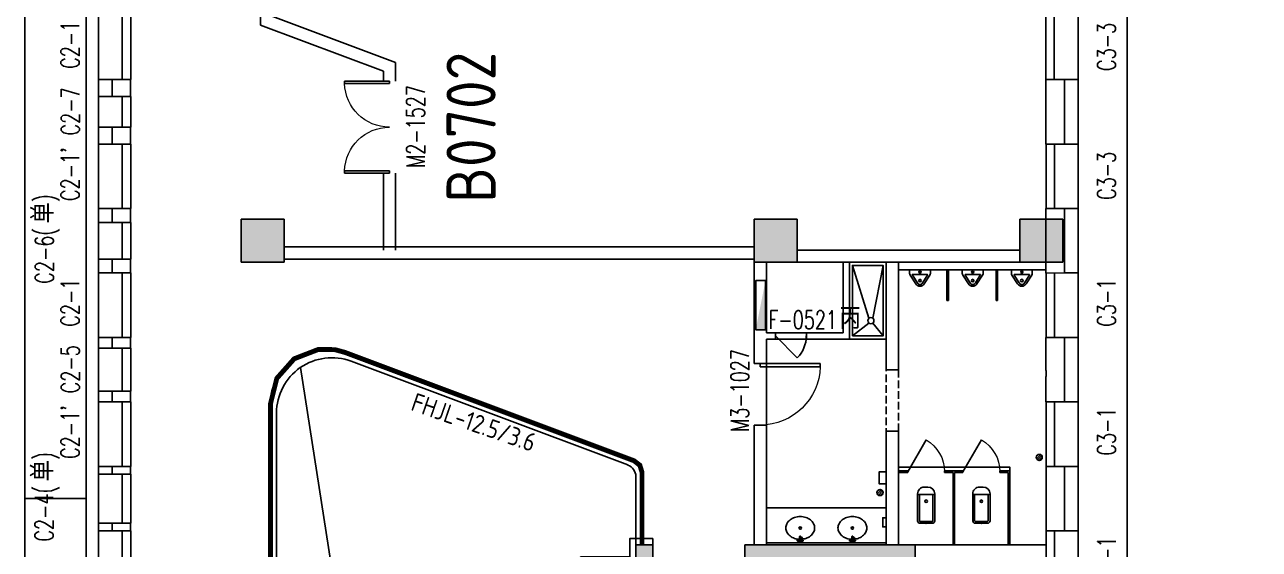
# Model space of a CAD drawing. Extents: x 992195 to 1067992, y 313528 to 416301.
# Drawn here: x 1046231 to 1066331, y 362139 to 370684 of the extents above; entities that cross this region are included whole.
import ezdxf
from ezdxf.enums import TextEntityAlignment as Align

# ---------------------------------------------------------------- set-up
doc = ezdxf.new("R2010")
doc.units = 0
doc.header["$LTSCALE"] = 1000
doc.header["$MEASUREMENT"] = 0
doc.linetypes.add('DASH', pattern=[0.35, 0.25, -0.1])
for name, color, linetype in [('body', 30, 'Continuous'), ('name', 1, 'Continuous'), ('RM', 4, 'Continuous'), ('消防', 222, 'Continuous')]:
    doc.layers.add(name, color=color, linetype=linetype)
doc.layers.get('0').freeze()
doc.styles.add('-宋体', font='GBENOR.shx', dxfattribs={"bigfont": 'GBCBIG.shx'})
doc.styles.add('_TCH_WINDOW', font='txt.shx', dxfattribs={"height": 3.5, "bigfont": 'hztxt.shx'})

# ---------------------------------------------------------------- blocks, each defined once
blk = doc.blocks.new('cde')
at = {"layer": '消防'}
blk.add_hatch(color=256, dxfattribs=at).paths.add_polyline_path([(-873427, -271674), (-874227, -271674), (-873427, -271834)])
blk.add_lwpolyline([(-874227, -271674), (-873427, -271674), (-873427, -271834), (-874227, -271834)], close=True, dxfattribs=at)
blk = doc.blocks.new('gttdd')
at = {"layer": 'body', "ltscale": 15}
for p, q in [((197327, 410930), (197952, 410930)), ((197952, 410430), (197952, 410930)), ((197952, 410430), (198052, 410430)), ((197952, 409630), (198052, 409630)), ((197952, 409630), (197952, 409130)), ((197327, 409130), (197952, 409130))]:
    blk.add_line(p, q, dxfattribs=at)
for points in [[(197327, 410930), (197327, 411480), (198952, 411480), (198952, 411780), (199752, 411780), (199752, 412080), (200552, 412080), (200552, 412380), (201352, 412380), (201352, 412680), (202152, 412680), (202152, 412980), (202952, 412980), (202952, 413280), (203752, 413280), (203752, 413580), (204127, 413580), (204127, 413480)], [(197327, 409130), (197327, 408580), (198952, 408580), (198952, 408280), (199752, 408280), (199752, 407980), (200552, 407980), (200552, 407680), (201352, 407680), (201352, 407380), (202152, 407380), (202152, 407080), (202952, 407080), (202952, 406780), (203752, 406780), (203752, 406480), (204127, 406480), (204127, 406580)]]:
    blk.add_lwpolyline(points, dxfattribs=at)
blk = doc.blocks.new('A$C1DF25F63')
at = {"layer": 'body'}
h = blk.add_hatch(dxfattribs=at)
h.set_pattern_fill('ANSI31', color=256, scale=200, style=0)
h.set_pattern_definition([(45, (-36289.582, -2991.087), (-17.67767, 17.67767), [])])
h.paths.add_polyline_path([(0, 50, 1), (100, 50, 1)])
blk.add_circle((50, 50), 50, dxfattribs=at)
blk = doc.blocks.new('$DorLib2D$00000001')
for p, q in [((0.45, 0.975), (0.5, 0.975)), ((0.45, 0), (0.45, 0.975)), ((0.5, 0), (0.5, 0.975)), ((0.5, 0), (0.45, 0))]:
    blk.add_line(p, q)
at = {"lineweight": 13}
blk.add_arc((0.475, 0), 0.975, 91.4693, 180, dxfattribs=at)
blk = doc.blocks.new('$lvtry$00000107')
for p, q in [((-170, 0, 0), (170, 0, 0)), ((-170, -61, 0), (-170, 0, 0)), ((170, -61, 0), (170, 0, 0)), ((-162, -88, 0), (-69, -231, 0)), ((-124, -91, 0), (-43, -216, 0)), ((-116, -76, 0), (116, -76, 0)), ((43, -216, 0), (124, -91, 0)), ((69, -231, 0), (162, -88, 0))]:
    blk.add_line(p, q)
for centre, radius in [((0, -177, 0), 20), ((0, -38, 0), 17.7)]:
    blk.add_circle(centre, radius)
for centre, radius, start, end in [((-120, -61, 0), 50, 180, 213.0863), ((-116, -86, 0), 10, 90, 213.0863), ((116, -86, 0), 10, 326.9137, 90), ((120, -61, 0), 50, 326.9137, 0), ((0, -191, 0), 80, 210, 330), ((0, -191, 0), 50, 210, 330)]:
    blk.add_arc(centre, radius, start, end)
blk.add_point((0, -38, 0))
blk = doc.blocks.new('$TCHSYS$APDOOR2D')
blk.add_line((0.5, 0), (0, 0.866))
at = {"lineweight": 13}
blk.add_arc((0.5, 0), 1, 120, 180, dxfattribs=at)
blk = doc.blocks.new('$lvtry$00000201')
for p, q in [((-140, -40, 0), (-140, -480, 0)), ((-110, -40, 0), (-110, -470, 0)), ((100, 0, 0), (-100, 0, 0)), ((100, -30, 0), (-100, -30, 0)), ((110, -470, 0), (110, -40, 0)), ((140, -480, 0), (140, -40, 0)), ((140, -470, 0), (-140, -470, 0)), ((-30, -590, 0), (30, -590, 0))]:
    blk.add_line(p, q)
blk.add_circle((0, -359, 0), 20)
for centre, radius, start, end in [((-100, -40, 0), 40, 90, 180), ((-100, -40, 0), 10, 90, 180), ((100, -40, 0), 40, 0, 90), ((100, -40, 0), 10, 0, 90), ((-30, -480, 0), 110, 180, 270), ((30, -480, 0), 110, 270, 0)]:
    blk.add_arc(centre, radius, start, end)
blk.add_point((0, 0))
blk = doc.blocks.new('$lvtry$00000194')
for p, q in [((-17, -27, 0), (-17, -17, 0)), ((17, -27, 0), (17, -17, 0))]:
    blk.add_line(p, q)
at = {"elevation": 0}
blk.add_lwpolyline([(14, -39, -0.067374), (92, -53, -0.088152), (166, -93, -0.105269), (218, -155, -0.121685), (235, -224, -0.121685), (218, -292, -0.105269), (166, -355, -0.088152), (92, -394, -0.078966), (0, -409, -0.078966), (-92, -394, -0.088152), (-166, -355, -0.105269), (-218, -292, -0.121685), (-235, -224, -0.121685), (-218, -155, -0.105269), (-166, -93, -0.088152), (-92, -53, -0.059935), (-23, -40, -0.059935)], format="xyb", dxfattribs=at)
for centre, radius in [((0, -27, 0), 16.7), ((0, -221, 0), 20), ((0, -221, 0), 15)]:
    blk.add_circle(centre, radius)
for centre, radius, start, end in [((-40, -17, 0), 10.1, 106.6096, 258.1648), ((-64, 250, 0), 259, 274.7069, 282.3732), ((-75, -197, 0), 173, 71.36, 79.1873), ((-29, -63, 0), 6.77, 155.344, 308.3224), ((-171, 35, 0), 166, 324.8411, 338.1337), ((-171, 35, 0), 170, 324.8411, 331.3523), ((-29, -63, 0), 3.37, 155.344, 308.3224), ((100, -178, 0), 170, 132.3141, 138.8253), ((100, -178, 0), 166, 125.5327, 138.8253), ((-12, -42, 0), 10.6, 201.8924, 261.774), ((0, -17, 0), 16.7, 0, 180), ((-381, -99, 0), 372, 2.3982, 6.7627), ((0, -80, 0), 9.9, 201.7837, 338.2163), ((64, 250, 0), 259, 257.6268, 265.2931), ((381, -99, 0), 372, 170.1008, 177.6018), ((75, -197, 0), 173, 100.8127, 110.4191), ((40, -17, 0), 10.1, 281.8352, 73.3904)]:
    blk.add_arc(centre, radius, start, end)
blk.add_point((0, -17, 0))
blk = doc.blocks.new('$DorLib2D$00000114')
at = {"color": 0}
blk.add_line((0.5, 0), (-0.207, 0.707), dxfattribs=at)
blk.add_arc((0.5, 0), 1, 135, 180, dxfattribs=at)
blk = doc.blocks.new('$WINLIB2D$00000004')
for p, q in [((-0.5, 0.5), (0.5, 0.5)), ((-0.5, 0.2406), (0.5, 0.2406)), ((-0.5, -0.5), (0.5, -0.5))]:
    blk.add_line(p, q)
blk = doc.blocks.new('$DorLib2D$00000002')
for p, q in [((-0.5, 0), (-0.5, 0.4875)), ((-0.475, 0.4875), (-0.5, 0.4875)), ((-0.475, 0), (-0.475, 0.4875)), ((0.475, 0), (0.475, 0.4875)), ((0.475, 0.4875), (0.5, 0.4875)), ((0.5, 0), (0.5, 0.4875)), ((-0.5, 0), (-0.475, 0)), ((0.5, 0), (0.475, 0))]:
    blk.add_line(p, q)
at = {"lineweight": 13}
for centre, start, end in [((-0.4875, 0), 0, 88.53072), ((0.4875, 0), 91.46928, 180)]:
    blk.add_arc(centre, 0.4875, start, end, dxfattribs=at)

msp = doc.modelspace()

# ---------------------------------------------------------------- hatches: boundary and pattern name
at = {"layer": 'body'}
for points in [[(1049756, 366814), (1050456, 366814), (1050456, 367514), (1049756, 367514)], [(1058106, 366814), (1058806, 366814), (1058806, 367514), (1058106, 367514)], [(1062431, 366814), (1063131, 366814), (1063131, 367514), (1062431, 367514)], [(1050381, 360115), (1051381, 360115), (1051381, 360415), (1052181, 360415), (1052181, 360715), (1052981, 360715), (1052981, 361014), (1053781, 361014), (1053781, 361315), (1054581, 361315), (1054581, 361615), (1055381, 361615), (1055381, 361915), (1056181, 361915), (1056181, 362215), (1056456, 362214), (1056456, 361644), (1053956, 360706), (1053956, 359365), (1053756, 359365), (1053756, 359865), (1051181, 359865), (1051181, 359165), (1050381, 359165)], [(1057956, 362215), (1060731, 362215), (1060731, 361915), (1061531, 361915), (1061531, 361614), (1062331, 361614), (1062331, 361315), (1063131, 361315), (1063131, 361015), (1063931, 361015), (1063931, 360715), (1064731, 360715), (1064731, 360415), (1065531, 360415), (1065531, 360115), (1066331, 360115), (1066331, 359165), (1065531, 359165), (1065531, 359741), (1060456, 361644), (1060456, 361815), (1058306, 361815), (1058306, 359515), (1058112, 359515), (1058112, 361815), (1057956, 361815)]]:
    msp.add_hatch(color=256, dxfattribs=at).paths.add_polyline_path(points)

# ---------------------------------------------------------------- linework, layer by layer
for p, q in [((1064181, 383539), (1064181, 361265)), ((1064181, 383440), (1064181, 361265)), ((1050070, 375214), (1050070, 370677)), ((1052070, 369927), (1050070, 370677)), ((1052270, 370066), (1050270, 370816)), ((1052270, 369765), (1052270, 370066)), ((1052070, 369927), (1052070, 369765)), ((1047431, 369790), (1047431, 369515)), ((1047431, 369790), (1047656, 369790)), ((1047656, 369790), (1047656, 369515)), ((1047956, 369790), (1047656, 369790)), ((1047956, 369515), (1047956, 369790)), ((1063158, 369790), (1062858, 369789)), ((1062858, 369789), (1062858, 368739)), ((1063158, 368740), (1063158, 369790)), ((1063383, 369790), (1063158, 369790)), ((1063383, 368740), (1063383, 369790)), ((1047431, 369515), (1047656, 369515)), ((1047656, 369515), (1047956, 369515)), ((1047431, 369015), (1047431, 368740)), ((1047431, 369015), (1047656, 369015)), ((1047656, 369015), (1047656, 368740)), ((1047956, 369015), (1047656, 369015)), ((1047956, 368740), (1047956, 369015)), ((1047431, 368740), (1047656, 368740)), ((1047656, 368740), (1047956, 368740)), ((1062858, 368739), (1063158, 368740)), ((1063383, 368740), (1063158, 368740)), ((1052070, 368265), (1052070, 367014)), ((1052270, 367014), (1052270, 368265)), ((1047431, 367690), (1047431, 367465)), ((1047431, 367690), (1047656, 367690)), ((1047656, 367690), (1047656, 367465)), ((1047956, 367690), (1047656, 367690)), ((1047956, 367465), (1047956, 367690)), ((1063158, 367690), (1062858, 367689)), ((1062858, 367689), (1062858, 366639)), ((1063158, 366640), (1063158, 367690)), ((1063383, 367690), (1063158, 367690)), ((1063383, 366640), (1063383, 367690)), ((1047431, 367465), (1047656, 367465)), ((1047656, 367465), (1047956, 367465)), ((1050456, 367514), (1049756, 367514)), ((1049756, 367514), (1049756, 366814)), ((1050456, 366814), (1050456, 367514)), ((1058806, 367514), (1058106, 367514)), ((1058106, 367514), (1058106, 366814)), ((1058806, 366814), (1058806, 367514)), ((1063131, 367514), (1062431, 367514)), ((1062431, 367514), (1062431, 366814)), ((1063131, 366814), (1063131, 367514)), ((1050456, 367065), (1058106, 367065)), ((1047431, 366865), (1047431, 366640)), ((1047431, 366865), (1047656, 366865)), ((1047656, 366865), (1047656, 366640)), ((1047956, 366865), (1047656, 366865)), ((1047956, 366640), (1047956, 366865)), ((1050456, 366865), (1058106, 366865)), ((1058806, 367014), (1062431, 367014)), ((1047431, 366640), (1047656, 366640)), ((1047656, 366640), (1047956, 366640)), ((1049756, 366814), (1050456, 366814)), ((1058106, 366814), (1058806, 366814)), ((1058107, 365664), (1058107, 366814)), ((1058307, 365664), (1058307, 366814)), ((1058456, 366814), (1062431, 366814)), ((1059557, 365664), (1059557, 366814)), ((1059657, 365564), (1059657, 366814)), ((1059707, 366764), (1059975, 365904)), ((1060207, 366764), (1060038, 365904)), ((1060257, 366814), (1060257, 365064)), ((1060457, 365064), (1060457, 366814)), ((1061245, 366694), (1061245, 366194)), ((1061270, 366694), (1061245, 366694)), ((1061270, 366694), (1061270, 366194)), ((1062045, 366694), (1062045, 366194)), ((1062070, 366694), (1062045, 366694)), ((1062070, 366694), (1062070, 366194)), ((1062431, 366814), (1063131, 366814)), ((1062858, 366639), (1063158, 366640)), ((1063383, 366640), (1063158, 366640)), ((1061270, 366194), (1061245, 366194)), ((1062070, 366194), (1062045, 366194)), ((1059975, 365825), (1059707, 365614)), ((1060038, 365825), (1060207, 365614)), ((1058107, 365664), (1058107, 365164)), ((1058457, 365664), (1058307, 365664)), ((1058957, 365664), (1058457, 365664)), ((1058457, 365564), (1058457, 365664)), ((1059557, 365664), (1058957, 365664)), ((1058957, 365664), (1058957, 365564)), ((1047431, 365590), (1047431, 365415)), ((1047431, 365590), (1047656, 365590)), ((1047656, 365590), (1047656, 365415)), ((1047956, 365590), (1047656, 365590)), ((1047956, 365415), (1047956, 365590)), ((1058307, 365164), (1058307, 365564)), ((1058307, 365564), (1058457, 365564)), ((1058957, 365564), (1058457, 365564)), ((1058957, 365564), (1059657, 365564)), ((1063158, 365590), (1062858, 365589)), ((1062858, 365589), (1062858, 365052)), ((1063158, 364952), (1063158, 365590)), ((1063383, 365590), (1063158, 365590)), ((1063383, 364952), (1063383, 365590)), ((1047431, 365415), (1047656, 365415)), ((1047656, 365415), (1047956, 365415)), ((1056151, 363582), (1051447, 365346)), ((1050719, 365099), (1051284, 361478)), ((1056051, 363513), (1051547, 365202)), ((1058107, 365164), (1058307, 365164)), ((1058307, 365164), (1058307, 364164)), ((1060257, 365064), (1060457, 365064)), ((1062858, 365052), (1062859, 365052)), ((1062859, 364952), (1062859, 365052)), ((1062858, 364952), (1062858, 364539)), ((1062858, 364952), (1062859, 364952)), ((1063158, 364540), (1063158, 364952)), ((1063383, 364540), (1063383, 364952)), ((1047431, 364715), (1047431, 364540)), ((1047431, 364715), (1047656, 364715)), ((1047656, 364715), (1047656, 364540)), ((1047956, 364715), (1047656, 364715)), ((1047956, 364540), (1047956, 364715)), ((1047431, 364540), (1047656, 364540)), ((1047656, 364540), (1047956, 364540)), ((1050231, 360215), (1050231, 364503)), ((1062858, 364539), (1063158, 364540)), ((1063383, 364540), (1063158, 364540)), ((1050331, 360215), (1050331, 364359)), ((1058307, 364164), (1058107, 364164)), ((1058107, 364164), (1058107, 362215)), ((1058307, 362215), (1058307, 364164)), ((1060457, 364064), (1060257, 364064)), ((1060257, 364064), (1060257, 363402)), ((1060457, 363402), (1060457, 364064)), ((1047431, 363490), (1047431, 363365)), ((1047431, 363490), (1047656, 363490)), ((1047656, 363490), (1047656, 363365)), ((1047956, 363490), (1047656, 363490)), ((1047956, 363365), (1047956, 363490)), ((1060607, 363415), (1060457, 363415)), ((1060607, 363390), (1060607, 363415)), ((1061357, 363415), (1061207, 363415)), ((1061207, 363415), (1061207, 363390)), ((1061507, 363415), (1061357, 363415)), ((1061507, 363390), (1061507, 363415)), ((1062270, 363415), (1062107, 363415)), ((1062107, 363415), (1062107, 363390)), ((1062270, 362215), (1062270, 363415)), ((1063159, 363490), (1062859, 363489)), ((1062859, 363489), (1062859, 362439)), ((1063159, 362440), (1063159, 363490)), ((1063384, 363490), (1063159, 363490)), ((1063384, 362440), (1063384, 363490)), ((1047431, 363365), (1047656, 363365)), ((1047656, 363365), (1047956, 363365)), ((1056181, 362215), (1056181, 363325)), ((1056281, 362215), (1056281, 363395)), ((1060257, 362215), (1060257, 363402)), ((1060457, 362215), (1060457, 363402)), ((1060457, 363390), (1060607, 363390)), ((1061207, 363390), (1061345, 363390)), ((1061345, 362215), (1061345, 363390)), ((1061370, 362215), (1061370, 363390)), ((1061370, 363390), (1061507, 363390)), ((1062107, 363390), (1062245, 363390)), ((1062245, 362215), (1062245, 363390)), ((1047431, 362565), (1047431, 362440)), ((1047431, 362565), (1047656, 362565)), ((1047431, 362440), (1047656, 362440)), ((1047656, 362565), (1047656, 362440)), ((1047956, 362565), (1047656, 362565)), ((1047656, 362440), (1047956, 362440)), ((1047956, 362440), (1047956, 362565)), ((1062859, 362439), (1063159, 362440)), ((1063384, 362440), (1063159, 362440)), ((1056181, 361915), (1056181, 362215)), ((1056181, 362215), (1056456, 362215)), ((1056456, 361644), (1056456, 362215)), ((1057956, 362215), (1060731, 362215)), ((1057956, 361815), (1057956, 362215)), ((1060257, 362215), (1060457, 362215)), ((1060731, 362215), (1060731, 361915)), ((1060731, 362215), (1062859, 362214)), ((1060731, 362215), (1060731, 362015)), ((1062859, 362214), (1062859, 362014))]:
    msp.add_line(p, q, dxfattribs=at)
at = {"layer": 'body', "linetype": 'DASH', "ltscale": 0.5}
for p, q in [((1060257, 365164), (1060257, 364064)), ((1060457, 365064), (1060457, 364064))]:
    msp.add_line(p, q, dxfattribs=at)
at = {"layer": 'body', "linetype": 'DASH'}
for p, q in [((1060457, 365064), (1060257, 365064)), ((1060257, 364064), (1060457, 364064))]:
    msp.add_line(p, q, dxfattribs=at)
at = {"layer": 'body'}
for points in [[(1059657, 365564), (1060257, 365564), (1060257, 366814), (1059657, 366814)], [(1059707, 365614), (1060207, 365614), (1060207, 366764), (1059707, 366764)], [(1060257, 363204), (1060143, 363204), (1060143, 363404), (1060257, 363404)], [(1060257, 362214), (1058307, 362214), (1058307, 362814), (1060257, 362814)], [(1060257, 362504), (1060200, 362504), (1060200, 362654), (1060257, 362654)], [(1058307, 362214), (1060257, 362214), (1060257, 362244), (1058307, 362244)]]:
    msp.add_lwpolyline(points, close=True, dxfattribs=at)
at = {"layer": 'body', "linetype": 'ByBlock'}
msp.add_lwpolyline([(1062858, 366814), (1062858, 366694), (1060457, 366694), (1060457, 366814)], dxfattribs=at)
at = {"layer": 'body'}
for points in [[(1062270, 363415), (1062270, 363475), (1060457, 363475), (1060457, 363402)], [(1058907, 362215), (1060457, 362215)]]:
    msp.add_lwpolyline(points, dxfattribs=at)
at = {"layer": 'body', "const_width": 10}
msp.add_lwpolyline([(1050381, 360115), (1051381, 360115), (1051381, 360415), (1052181, 360415), (1052181, 360715), (1052981, 360715), (1052981, 361014), (1053781, 361014), (1053781, 361315), (1054581, 361315), (1054581, 361615), (1055381, 361615), (1055381, 361915), (1056181, 361915), (1056181, 362215), (1056456, 362214), (1056456, 361644), (1053956, 360706), (1053956, 359365), (1053756, 359365), (1053756, 359865), (1051181, 359865), (1051181, 359165), (1050381, 359165)], close=True, dxfattribs=at)
msp.add_lwpolyline([(1057956, 361815), (1057956, 362215), (1060731, 362215), (1060731, 361915)], dxfattribs=at)
at = {"layer": 'body'}
msp.add_circle((1060007, 365864), 50, dxfattribs=at)
for centre, radius, start, end in [((1051131, 364503), 900, 69.444, 180), ((1051231, 364359), 900, 69.444, 180), ((1055981, 363325), 200, 0, 69.444), ((1056081, 363395), 200, 0, 69.444)]:
    msp.add_arc(centre, radius, start, end, dxfattribs=at)
at = {"layer": 'RM', "const_width": 1}
msp.add_lwpolyline([(1052456, 383664), (1052456, 383065), (1052270, 383065), (1052270, 381063), (1050270, 380313), (1050270, 370816), (1052270, 370066), (1052270, 367065), (1058106, 367065), (1058106, 367514), (1058806, 367514), (1058806, 367014), (1062431, 367014), (1062431, 367514), (1062858, 367514), (1062857, 375214), (1062431, 375214), (1062431, 375914), (1062857, 375914), (1062857, 383664)], close=True, dxfattribs=at)
at = {"layer": '消防'}
for p, q in [((1046231, 380190), (1046231, 345740)), ((1047231, 380190), (1047231, 345740)), ((1046231, 362965), (1047231, 362965))]:
    msp.add_line(p, q, dxfattribs=at)
at = {"layer": '消防', "const_width": 80}
msp.add_lwpolyline([(1056281, 362215), (1056281, 363001), (1056281, 363395), (1056246, 363509), (1056151, 363582), (1051447, 365346), (1051282, 365391), (1051015, 365396), (1050619, 365243), (1050336, 364924), (1050231, 364503), (1050231, 360215)], dxfattribs=at)

# ---------------------------------------------------------------- block references
at = {"layer": 'body'}
ref = msp.add_blockref('$WINLIB2D$00000004', (1047694, 370315), dxfattribs=dict(at, xscale=-1050, yscale=525, zscale=-1050, rotation=269.9999999999746))
ref.add_attrib('A', 'C2-1', (1047119, 369965), dxfattribs={"height": 297.5, "rotation": 90, "style": '_TCH_WINDOW', "width": 0.705882})
ref = msp.add_blockref('$WINLIB2D$00000004', (1063120, 370315), dxfattribs=dict(at, xscale=1050, yscale=525, zscale=1050, rotation=90.00716662225882))
ref.add_attrib('A', 'C3-3', (1063992, 369930), dxfattribs={"height": 297.5, "rotation": 90.0072, "style": '_TCH_WINDOW', "width": 0.705882})
ref = msp.add_blockref('$DorLib2D$00000002', (1052170, 369015), dxfattribs=dict(at, xscale=-1500, yscale=1500, zscale=-1500, rotation=89.99999999976875))
ref.add_attrib('A', 'M2-1527', (1052743, 368350), dxfattribs={"height": 297.5, "rotation": 90, "style": '_TCH_WINDOW', "width": 0.705882})
ref = msp.add_blockref('$WINLIB2D$00000004', (1047694, 369265), dxfattribs=dict(at, xscale=-500, yscale=525, zscale=-500, rotation=269.9999999999746))
ref.add_attrib('A', 'C2-7', (1047122, 368880), dxfattribs={"height": 297.5, "rotation": 90, "style": '_TCH_WINDOW', "width": 0.705882})
ref = msp.add_blockref('$WINLIB2D$00000004', (1047694, 368215), dxfattribs=dict(at, xscale=-1050, yscale=525, zscale=-1050, rotation=269.9999999999746))
ref.add_attrib('A', "C2-1'", (1047119, 367812), dxfattribs={"height": 297.5, "rotation": 90, "style": '_TCH_WINDOW', "width": 0.705882})
ref = msp.add_blockref('$WINLIB2D$00000004', (1063121, 368215), dxfattribs=dict(at, xscale=1050, yscale=525, zscale=1050, rotation=90.00716662225882))
ref.add_attrib('A', 'C3-3', (1063992, 367830), dxfattribs={"height": 297.5, "rotation": 90.0072, "style": '_TCH_WINDOW', "width": 0.705882})
for name, p, xscale, yscale, zscale, rotation in [('$WINLIB2D$00000004', (1047694, 367165), -600, 525, -600, 269.9999999999746), ('$DorLib2D$00000114', (1058706, 365614), 500, 500, -500, 180), ('$DorLib2D$00000001', (1058207, 364664), 1000, -1000, 1000, 89.9999999991329), ('$TCHSYS$APDOOR2D', (1060907, 363402), 600, -600, 25, 180.0000000000556), ('$TCHSYS$APDOOR2D', (1061807, 363402), 600, -600, 25, 180.0000000000556), ('$WINLIB2D$00000004', (1047694, 362965), 800, 525, 800, 269.9999999999746)]:
    msp.add_blockref(name, p, dxfattribs=dict(at, xscale=xscale, yscale=yscale, zscale=zscale, rotation=rotation))
ref = msp.add_blockref('$WINLIB2D$00000004', (1047694, 366115), dxfattribs=dict(at, xscale=-1050, yscale=525, zscale=-1050, rotation=269.9999999999746))
ref.add_attrib('A', 'C2-1', (1047119, 365765), dxfattribs={"height": 297.5, "rotation": 90, "style": '_TCH_WINDOW', "width": 0.705882})
for name, p, rotation in [('$lvtry$00000107', (1060807, 366694), 1.367371855324818e-06), ('$lvtry$00000201', (1060907, 362564, -400), 180), ('$lvtry$00000201', (1061807, 362564, -400), 180), ('$lvtry$00000194', (1058857, 362264), 180), ('$lvtry$00000194', (1059707, 362264, 0), 180)]:
    msp.add_blockref(name, p, dxfattribs=dict(at, rotation=rotation))
at = {"layer": 'body', "yscale": -1, "rotation": 179.9999986326281}
for p in [(1061665, 366694), (1062465, 366694)]:
    msp.add_blockref('$lvtry$00000107', p, dxfattribs=at)
at = {"layer": 'body'}
ref = msp.add_blockref('$WINLIB2D$00000004', (1063121, 366115), dxfattribs=dict(at, xscale=1050, yscale=525, zscale=1050, rotation=90.00716662225882))
ref.add_attrib('A', 'C3-1', (1063992, 365765), dxfattribs={"height": 297.5, "rotation": 90.0072, "style": '_TCH_WINDOW', "width": 0.705882})
ref = msp.add_blockref('$WINLIB2D$00000004', (1047694, 365064), dxfattribs=dict(at, xscale=-700, yscale=525, zscale=-700, rotation=269.9999999999746))
ref.add_attrib('A', 'C2-5', (1047122, 364680), dxfattribs={"height": 297.5, "rotation": 90, "style": '_TCH_WINDOW', "width": 0.705882})
ref = msp.add_blockref('$WINLIB2D$00000004', (1047694, 364015), dxfattribs=dict(at, xscale=-1050, yscale=525, zscale=-1050, rotation=269.9999999999746))
ref.add_attrib('A', "C2-1'", (1047119, 363612), dxfattribs={"height": 297.5, "rotation": 90, "style": '_TCH_WINDOW', "width": 0.705882})
ref = msp.add_blockref('$WINLIB2D$00000004', (1063121, 364015), dxfattribs=dict(at, xscale=1050, yscale=525, zscale=1050, rotation=90.00716662226675))
ref.add_attrib('A', 'C3-1', (1063992, 363665), dxfattribs={"height": 297.5, "rotation": 90.0072, "style": '_TCH_WINDOW', "width": 0.705882})
for name, p in [('A$C1DF25F63', (1062698, 363585)), ('A$C1DF25F63', (1060106, 363014)), ('gttdd', (852329, -51265))]:
    msp.add_blockref(name, p, dxfattribs=at)
ref = msp.add_blockref('$WINLIB2D$00000004', (1047694, 358765), dxfattribs=dict(at, xscale=-7350, yscale=525, zscale=-7350, rotation=269.9999999999746))
ref.add_attrib('A', 'C2-12', (1047119, 358310), dxfattribs={"height": 297.5, "rotation": 90, "style": '_TCH_WINDOW', "width": 0.705882})
ref = msp.add_blockref('$WINLIB2D$00000004', (1063121, 361915), dxfattribs=dict(at, xscale=1050, yscale=525, zscale=1050, rotation=90.00716662226675))
ref.add_attrib('A', 'C3-1', (1063993, 361565), dxfattribs={"height": 297.5, "rotation": 90.0072, "style": '_TCH_WINDOW', "width": 0.705882})
at = {"layer": '消防', "rotation": 270}
msp.add_blockref('cde', (1329966, -507712), dxfattribs=at)

# ---------------------------------------------------------------- texts
at = {"layer": 'body', "style": '_TCH_WINDOW', "width": 0.705882}
for s, height, p in [(')', 298, (1046701, 367795)), ('C2-6(', 297.5, (1046701, 366465)), ('M3-1027', 297.5, (1058023, 364050)), (')', 298, (1046696, 363595)), ('C2-4(', 297.5, (1046696, 362265))]:
    msp.add_text(s, height=height, rotation=90, dxfattribs=at).set_placement(p)
at = {"layer": 'body', "style": '_TCH_WINDOW'}
for p in [(1046701, 367445), (1046696, 363245)]:
    msp.add_text('单', height=350, rotation=90, dxfattribs=at).set_placement(p)
at = {"layer": 'body', "style": '_TCH_WINDOW', "width": 0.705882}
msp.add_text('F-0521', height=297.5, dxfattribs=at).set_placement((1058340, 365729))
at = {"layer": 'body', "style": '_TCH_WINDOW'}
msp.add_text('丙', height=350, dxfattribs=at).set_placement((1059495, 365729))
at = {"layer": 'name', "style": '-宋体'}
msp.add_text('B0702', height=800, rotation=90, dxfattribs=at).set_placement((1053098, 367785), align=Align.TOP_LEFT)
at = {"layer": '消防', "style": '-宋体'}
msp.add_text('FHJL-12.5/3.6', height=300, rotation=340.9361, dxfattribs=at).set_placement((1052499, 364410))

doc.saveas('drawing.dxf')
